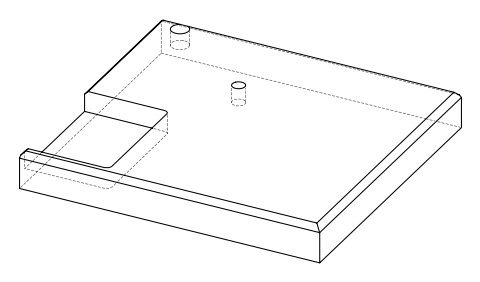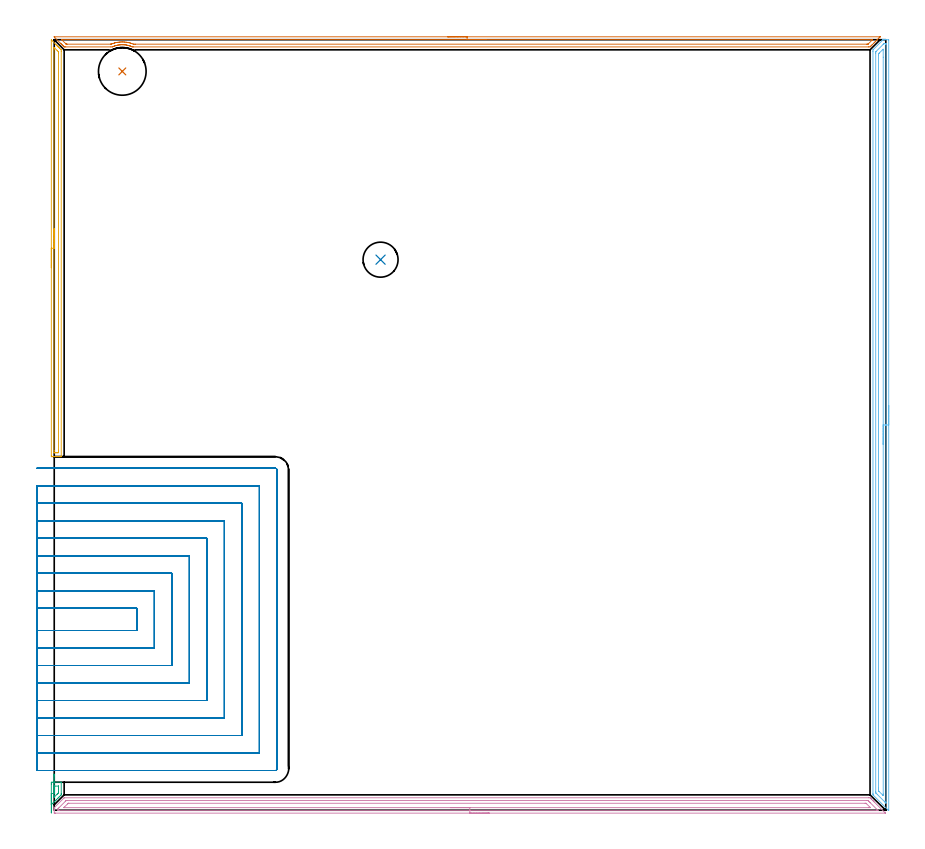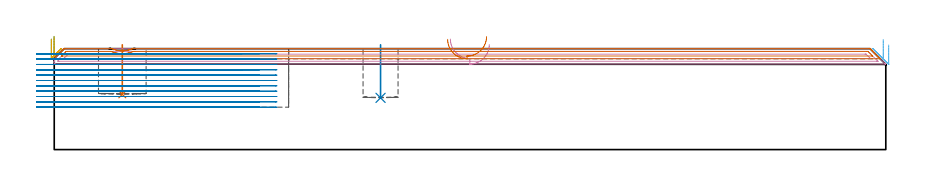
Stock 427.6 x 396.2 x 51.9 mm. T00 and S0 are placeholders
(PLAN: 8 operations, 3 tool changes, 112.8 min)
(1 INDEXABLE_INSERT_DRILL_BLIND_HOLE_FROM_SOLID | STEP1POCKET | NXT0302_020 | 0.1 min | 10929 mm3)
(2 INDEXABLE_INSERT_DRILL_BLIND_HOLE_FROM_SOLID_1 | STEP1POCKET_1 | NXT0302_007 | 0.11 min | 6373 mm3)
(3 AREA_MILL | FG_CHAMFER_SURFACE | UGT0205_001 | 0.34 min | 228 mm3)
(4 AREA_MILL_1 | FG_CHAMFER_SURFACE_1 | UGT0205_001 | 10.35 min | 13270 mm3)
(5 AREA_MILL_2 | FG_CHAMFER_SURFACE_2 | UGT0205_001 | 3.58 min | 2845 mm3)
(6 AREA_MILL_3 | FG_CHAMFER_SURFACE_3 | UGT0205_001 | 9.61 min | 12813 mm3)
(7 AREA_MILL_4 | FG_CHAMFER_SURFACE_4 | UGT0205_001 | 6.92 min | 5660 mm3)
(8 MILL_SLOT | SLOT_PARTIAL_RECTANGULAR | NXT0201_011 | Follow Part, ap 3, ae 75% | 81.78 min | 606517 mm3)
(TOOL NXT0302_020 | Index. Insert Drill 24.5mm [880-D2450L25-03] | D24.5 PA176 FL74 Z2)
(TOOL NXT0302_007 | Index. Insert Drill 18mm [880-D1800L25-05] | D18 PA176 FL90 Z2)
(TOOL UGT0205_001 | Chamfer Mill 20 x 3 x 45 deg. | D20 FL50 Z2)
(TOOL NXT0201_011 | ENDMILL 12mm [2P460-1200-NA 1630] | D12 FL38 Z6)
(OP 1 INDEXABLE_INSERT_DRILL_BLIND_HOLE_FROM_SOLID)
G17 G21 G94 G90
T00 M6
G54
G17 G0 G90 X35. Y379.9 S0 M3
G43 Z61.9 H1
G94 G81 G98 Z28.4 F250. R53.9
G80
M5
M2
(OP 2 INDEXABLE_INSERT_DRILL_BLIND_HOLE_FROM_SOLID_1)
G17 G21 G94 G90
T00 M6
G54
G17 G0 G90 X167.8 Y283.1 S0 M3
G43 Z61.9 H1
G94 G81 G98 Z26.6 F250. R53.9
G80
M5
M2
(OP 3 AREA_MILL)
G17 G21 G94 G90
T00 M6
G54
G17 G0 G90 X-1.5 Y-1.4 S1061 M3
G43 Z61.9 H0
Z56.8
G94 G1 Y-1.362 Z55.928 F250.
Y-1.248 Z55.064
Y-1.059 Z54.212
Y-0.797 Z53.38
Y-0.463 Z52.574
Y-0.06 Z51.8
Y0.408 Z51.064
Y0.94 Z50.372
Y1.529 Z49.729
Y2.172 Z49.14
Y2.864 Z48.608
Y3.6 Z48.14
Y4.374 Z47.737
Y5.18 Z47.403
Y6.012 Z47.141
Y6.864 Z46.952
Y7.728 Z46.838
Y8.6 Z46.8
Y13.388
X-1.499 Y13.907 Z46.801
X-1.494 Y14.267 Z46.802
X-1.49 Y14.39 Z46.804
X-1.138 Y14.4 Z47.155
X-0.364 Z47.935
X-0.263 Z48.036
X3.238 Z51.536
X3.519 Y14.398 Z51.817
X3.602 Y14.39 Z51.898
X3.6 Y14.349 Z51.9
Y8.584
X3.604 Y7.912 Z51.896
X3.427 Y7.727 Z51.727
X2.532 Y6.831 Z50.83
X2.036 Y6.335 Z50.335
X1.779 Y6.077 Z50.075
X1.648 Y5.947 Z49.945
X1.179 Y5.479 Z49.478
X0.904 Y5.202 Z49.2
X0.322 Y4.622 Z48.622
X0.029 Y4.327 Z48.324
X-0.564 Y3.736 Z47.736
X-0.846 Y3.452 Z47.449
X-1.36 Y2.939 Z46.939
X-1.452 Y2.851 Z46.847
X-1.493 Y2.818 Z46.804
X-1.5 Y2.851 Z46.8
Y8.6
X-0.086 Z48.214
Y11.253
X-0.085 Y11.958 Z48.215
X-0.083 Y12.138 Z48.217
X-0.079 Y12.313 Z48.221
X-0.073 Y12.39 Z48.227
X0.094 Y12.395 Z48.394
X0.354 Y12.399 Z48.654
X2.104 Z50.404
X2.158 Y12.394 Z50.458
X2.178 Y12.391 Z50.478
X2.182 Y12.32 Z50.482
X2.184 Y12.138 Z50.484
X2.186 Y11.432 Z50.486
Y10.548
Y9.663
X2.185 Y9.484 Z50.485
X2.182 Y9.132 Z50.482
X2.179 Y8.96 Z50.479
X2.102 Y8.863 Z50.402
X1.849 Y8.6 Z50.149
X1.668 Y8.418 Z49.968
X1.488 Y8.237 Z49.788
X0.082 Y6.831 Z48.382
X0.032 Y6.782 Z48.332
X0.021 Y6.773 Z48.321
X-0.025 Y6.737 Z48.275
X-0.08 Y6.702 Z48.22
X-0.083 Y6.77 Z48.217
X-0.084 Y6.831 Z48.216
X-0.086 Y7.115 Z48.214
Y7.537
Y8.6
Y9.472 Z48.252
Y10.336 Z48.366
Y11.188 Z48.555
Y12.02 Z48.817
Y12.826 Z49.151
Y13.6 Z49.554
Y14.336 Z50.023
Y15.028 Z50.554
Y15.671 Z51.143
Y16.26 Z51.786
Y16.792 Z52.478
Y17.26 Z53.214
Y17.663 Z53.988
Y17.997 Z54.794
Y18.259 Z55.626
Y18.448 Z56.478
Y18.562 Z57.343
Y18.6 Z58.214
G0 Z61.9
M5
M2
(OP 4 AREA_MILL_1)
G17 G21 G94 G90
T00 M6
G54
G17 G0 G90 X223.7 Y-1.5 S1061 M3
G43 Z61.9 H0
Z54.
G94 G1 X223.662 Z53.128 F250.
X223.548 Z52.263
X223.359 Z51.412
X223.097 Z50.58
X222.763 Z49.774
X222.36 Z49.
X221.892 Z48.264
X221.36 Z47.572
X220.771 Z46.929
X220.128 Z46.339
X219.436 Z45.808
X218.7 Z45.34
X217.926 Z44.937
X217.12 Z44.603
X216.288 Z44.341
X215.437 Z44.152
X214.572 Z44.038
X213.7 Z44.
X0.619
X0.39 Y-1.498 Z44.002
X0.003 Y-1.491 Z44.005
X0. Y-1.408 Z44.089
Y-0.19 Z45.305
Y0.489 Z45.989
Y1.13 Z46.629
X0.001 Y1.232 Z46.731
X0.01 Y1.3 Z46.796
X0.073 Y1.374 Z46.872
X5.086 Y6.386 Z51.886
X5.104 Y6.393 Z51.893
X5.182 Y6.4 Z51.9
X418.74
X419.504 Y6.395 Z51.89
X419.634 Y6.267 Z51.765
X419.789 Y6.112 Z51.609
X419.933 Y5.97 Z51.465
X420.08 Y5.821 Z51.318
X420.22 Y5.681 Z51.178
X420.373 Y5.53 Z51.025
X420.856 Y5.044 Z50.544
X421.123 Y4.778 Z50.276
X421.252 Y4.65 Z50.146
X421.611 Y4.289 Z49.789
X427.079 Y-1.177 Z44.32
X427.306 Y-1.406 Z44.093
X427.323 Y-1.423 Z44.076
X427.377 Y-1.479 Z44.02
X427.383 Y-1.495 Z44.004
X427.377 Y-1.5 Z44.
X213.7
Y-0.086 Z45.414
X2.406
X2.299 Y-0.085 Z45.415
X2.039 Y-0.08 Z45.42
X2.014 Y-0.079 Z45.421
X2.009 Y-0.062 Z45.438
X2.003 Y-0.029 Z45.471
X2.001 Y0.003 Z45.503
X2. Y0.21 Z45.71
X2.003 Y0.69 Z46.19
X2.006 Y0.79 Z46.29
X2.01 Y0.838 Z46.338
X2.035 Y0.873 Z46.373
X2.124 Y0.968 Z46.468
X2.406 Y1.256 Z46.756
X5.667 Y4.517 Z50.017
X5.98 Y4.828 Z50.328
X6.115 Y4.956 Z50.456
X6.14 Y4.978 Z50.478
X6.184 Y4.981 Z50.481
X6.282 Y4.983 Z50.483
X6.479 Y4.985 Z50.485
X6.873 Y4.986 Z50.486
X417.953 Y4.985 Z50.485
X418.346 Y4.98 Z50.48
X418.44 Y4.979 Z50.479
X418.562 Y4.876 Z50.376
X418.74 Y4.706 Z50.206
X419.24 Y4.21 Z49.71
X419.634 Y3.817 Z49.317
X423.442 Y0.008 Z45.508
X423.48 Y-0.032 Z45.468
X423.517 Y-0.076 Z45.424
X423.518 Y-0.08 Z45.42
X423.514 Y-0.082 Z45.418
X423.481 Y-0.084 Z45.416
X423.207 Y-0.086 Z45.414
X423.102
X213.7
Y1.328 Z46.828
X5.331 Y1.329 Z46.829
X5.185 Y1.33 Z46.83
X5.086 Y1.332 Z46.832
X4.974 Y1.335 Z46.835
X5.028 Y1.417 Z46.917
X5.086 Y1.485 Z46.985
X5.128 Y1.529 Z47.029
X5.169 Y1.57 Z47.07
X6.873 Y3.274 Z48.774
X6.929 Y3.33 Z48.83
X7.097 Y3.494 Z48.994
X7.16 Y3.552 Z49.052
X7.173 Y3.562 Z49.062
X7.207 Y3.566 Z49.066
X7.276 Y3.569 Z49.069
X7.522 Y3.571 Z49.071
X416.953
X417.199 Y3.569 Z49.069
X417.362 Y3.566 Z49.066
X417.417 Y3.564 Z49.064
X417.442 Y3.547 Z49.047
X417.489 Y3.505 Z49.005
X417.67 Y3.33 Z48.83
X419.43 Y1.57 Z47.07
X419.634 Y1.364 Z46.864
X419.658 Y1.332 Z46.832
X419.634 Y1.33 Z46.83
X418.985 Y1.329 Z46.829
X418.74 Y1.328 Z46.828
X213.7
X212.828 Z46.866
X211.964 Z46.98
X211.112 Z47.169
X210.28 Z47.431
X209.474 Z47.765
X208.7 Z48.168
X207.964 Z48.637
X207.272 Z49.168
X206.629 Z49.757
X206.04 Z50.401
X205.509 Z51.093
X205.04 Z51.828
X204.637 Z52.602
X204.303 Z53.408
X204.041 Z54.24
X203.852 Z55.092
X203.738 Z55.957
X203.7 Z56.828
G0 Z61.9
M5
M2
(OP 5 AREA_MILL_2)
G17 G21 G94 G90
T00 M6
G54
G17 G0 G90 X-1.5 Y278.95 S1061 M3
G43 Z61.9 H0
Z56.8
G94 G1 Y278.988 Z55.928 F250.
Y279.102 Z55.063
Y279.291 Z54.212
Y279.553 Z53.38
Y279.887 Z52.574
Y280.29 Z51.8
Y280.758 Z51.064
Y281.29 Z50.372
Y281.879 Z49.729
Y282.522 Z49.14
Y283.214 Z48.608
Y283.95 Z48.14
Y284.724 Z47.737
Y285.53 Z47.403
Y286.362 Z47.141
Y287.213 Z46.952
Y288.078 Z46.838
Y288.95 Z46.8
Y395.846
X-1.496 Y396.046 Z46.803
X-1.493 Y396.082 Z46.805
X-1.339 Y395.939 Z46.96
X-1.202 Y395.803 Z47.097
X0.701 Y393.899 Z49.
X1.05 Y393.552 Z49.346
X1.53 Y393.07 Z49.83
X1.771 Y392.83 Z50.068
X1.925 Y392.677 Z50.22
X2.074 Y392.527 Z50.371
X2.217 Y392.384 Z50.514
X2.363 Y392.239 Z50.658
X2.503 Y392.098 Z50.801
X2.662 Y391.939 Z50.96
X2.8 Y391.802 Z51.096
X3.238 Y391.364 Z51.534
X3.551 Y391.047 Z51.851
X3.593 Y391.001 Z51.893
X3.6 Y390.155 Z51.9
Y181.946
X3.605 Y181.81 Z51.895
X3.481 Y181.802 Z51.773
X3.358 Y181.8 Z51.657
X2.654 Z50.953
X2.071 Z50.371
X1.488 Z49.783
X1.196 Z49.492
X0.612 Z48.909
X0.32 Z48.618
X-0.263 Z48.032
X-0.846 Z47.449
X-1.138 Y181.801 Z47.158
X-1.357 Y181.804 Z46.939
X-1.492 Y181.81 Z46.804
X-1.496 Y182.029 Z46.801
X-1.5 Y182.395 Z46.8
Y288.95
X-0.086 Z48.214
Y391.047
X-0.085 Y391.757 Z48.215
X-0.083 Y391.939 Z48.217
X-0.079 Y392.141 Z48.221
X-0.073 Y392.211 Z48.227
X-0.025 Y392.167 Z48.275
X0.21 Y391.939 Z48.51
X1.488 Y390.662 Z49.788
X1.99 Y390.155 Z50.29
X2.163 Y389.975 Z50.463
X2.179 Y389.93 Z50.479
X2.181 Y389.888 Z50.481
X2.184 Y389.799 Z50.484
X2.185 Y389.444 Z50.485
X2.186 Y389.264 Z50.486
Y185.07
X2.185 Y184.359 Z50.485
X2.183 Y184.178 Z50.483
X2.179 Y183.832 Z50.479
X1.849 Y183.809 Z50.149
X1.488 Y183.804 Z49.788
X0.983 Y183.8 Z49.283
X0.612 Z48.912
X0.108 Z48.408
X-0.033 Y183.803 Z48.267
X-0.058 Y183.806 Z48.242
X-0.079 Y183.81 Z48.221
X-0.08 Y183.841 Z48.22
X-0.084 Y183.996 Z48.216
X-0.085 Y184.178 Z48.215
X-0.086 Y184.889 Z48.214
Y288.95
Y289.822 Z48.252
Y290.686 Z48.366
Y291.538 Z48.555
Y292.37 Z48.817
Y293.176 Z49.151
Y293.95 Z49.554
Y294.686 Z50.023
Y295.378 Z50.554
Y296.021 Z51.143
Y296.61 Z51.786
Y297.141 Z52.478
Y297.61 Z53.214
Y298.013 Z53.988
Y298.347 Z54.794
Y298.609 Z55.626
Y298.798 Z56.478
Y298.912 Z57.343
Y298.95 Z58.214
G0 Z61.9
M5
M2
(OP 6 AREA_MILL_3)
G17 G21 G94 G90
T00 M6
G54
G17 G0 G90 X429.1 Y208.102 S1061 M3
G43 Z61.9 H0
Z53.8
G94 G1 Y208.064 Z52.929 F250.
Y207.95 Z52.064
Y207.762 Z51.212
Y207.499 Z50.38
Y207.165 Z49.574
Y206.763 Z48.8
Y206.294 Z48.064
Y205.763 Z47.372
Y205.173 Z46.729
Y204.53 Z46.14
Y203.838 Z45.609
Y203.102 Z45.14
Y202.328 Z44.737
Y201.522 Z44.403
Y200.69 Z44.141
Y199.839 Z43.952
Y198.974 Z43.838
Y198.102 Z43.8
Y0.078
X429.097 Y0.005 Z43.797
X429.079 Y0. Z43.815
X428.937 Z43.953
X428.897 Y0.01 Z43.993
X428.854 Y0.042 Z44.037
X428.725 Y0.174 Z44.173
X421.13 Y7.77 Z51.769
X421.06 Y7.842 Z51.839
X421.005 Y7.905 Z51.891
X421. Y8.662 Z51.9
Y390.217
X421.006 Y390.995 Z51.891
X421.062 Y391.062 Z51.838
X426.055 Y396.056 Z46.843
X426.112 Y396.115 Z46.782
X426.198 Y396.19 Z46.693
X426.279 Y396.199 Z46.612
X426.724 Y396.2 Z46.176
X427.015 Z45.884
X427.706 Z45.189
X428.937 Z43.96
X429.091 Y396.198 Z43.805
X429.1 Y395.769 Z43.8
Y198.102
X427.686 Z45.214
X427.685 Y4.195 Z45.215
X427.681 Y3.781 Z45.219
X427.679 Y3.694 Z45.221
X427.622 Y3.74 Z45.278
X427.548 Y3.81 Z45.352
X427.155 Y4.195 Z45.745
X423.279 Y8.071 Z49.621
X422.688 Y8.663 Z50.212
X422.489 Y8.869 Z50.411
X422.421 Y8.941 Z50.479
X422.419 Y8.991 Z50.481
X422.417 Y9.1 Z50.483
X422.414 Y9.536 Z50.486
X422.415 Y389.324 Z50.485
X422.421 Y389.76 Z50.479
X422.429 Y389.967 Z50.471
X422.533 Y390.077 Z50.367
X422.668 Y390.217 Z50.232
X426.242 Y393.792 Z46.658
X426.536 Y394.079 Z46.364
X426.632 Y394.17 Z46.268
X426.671 Y394.19 Z46.229
X426.72 Y394.194 Z46.18
X426.821 Y394.197 Z46.079
X427.303 Y394.199 Z45.597
X427.554 Y394.194 Z45.346
X427.669 Y394.19 Z45.231
X427.679 Y394.184 Z45.221
X427.681 Y394.165 Z45.219
X427.684 Y394.115 Z45.216
X427.685 Y394.014 Z45.215
X427.686 Y393.813 Z45.214
Y198.102
X426.271 Z46.629
Y8.325
X426.269 Y7.77 Z46.631
X426.267 Y7.609 Z46.633
X426.265 Y7.551 Z46.635
X426.032 Y7.77 Z46.868
X424.242 Y9.557 Z48.658
X424.164 Y9.635 Z48.736
X423.963 Y9.84 Z48.937
X423.864 Y9.944 Z49.036
X423.841 Y9.97 Z49.059
X423.836 Y10.016 Z49.064
X423.833 Y10.112 Z49.067
X423.83 Y10.45 Z49.07
X423.829 Y10.789 Z49.071
Y11.344
Y388.43
X423.83 Y388.768 Z49.07
X423.833 Y388.882 Z49.067
X423.835 Y388.919 Z49.065
X423.85 Y388.939 Z49.05
X423.89 Y388.984 Z49.01
X424.164 Y389.265 Z48.736
X424.194 Y389.295 Z48.706
X426.011 Y391.111 Z46.889
X426.12 Y391.21 Z46.78
X426.265 Y391.339 Z46.635
X426.269 Y391.111 Z46.631
X426.27 Y390.963 Z46.63
X426.271 Y387.216 Z46.629
Y198.102
Y197.231 Z46.667
Y196.366 Z46.78
Y195.514 Z46.969
Y194.682 Z47.232
Y193.876 Z47.565
Y193.102 Z47.968
Y192.367 Z48.437
Y191.674 Z48.968
Y191.031 Z49.557
Y190.442 Z50.201
Y189.911 Z50.893
Y189.442 Z51.629
Y189.039 Z52.402
Y188.705 Z53.208
Y188.443 Z54.04
Y188.254 Z54.892
Y188.14 Z55.757
Y188.102 Z56.629
G0 Z61.9
M5
M2
(OP 7 AREA_MILL_4)
G17 G21 G94 G90
T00 M6
G54
G17 G0 G90 X202.303 Y397.7 S1061 M3
G43 Z61.9 H0
Z56.7
G94 G1 X202.341 Z55.829 F250.
X202.455 Z54.964
X202.644 Z54.112
X202.906 Z53.28
X203.24 Z52.474
X203.643 Z51.7
X204.112 Z50.965
X204.643 Z50.272
X205.232 Z49.629
X205.875 Z49.04
X206.568 Z48.509
X207.303 Z48.04
X208.077 Z47.637
X208.883 Z47.303
X209.715 Z47.041
X210.567 Z46.852
X211.432 Z46.738
X212.303 Z46.7
X424.675 Y397.699 Z46.699
X424.683 Y397.695 Z46.704
X424.675 Y397.677 Z46.721
X424.603 Y397.602 Z46.796
X424.067 Y397.067 Z47.333
X423.858 Y396.856 Z47.54
X423.233 Y396.232 Z48.167
X423.185 Y396.185 Z48.214
X422.98 Y395.978 Z48.418
X422.398 Y395.398 Z49.002
X422.292 Y395.291 Z49.108
X422.102 Y395.1 Z49.296
X421.563 Y394.563 Z49.837
X421.224 Y394.222 Z50.174
X420.728 Y393.728 Z50.672
X420.505 Y393.504 Z50.894
X420.346 Y393.344 Z51.051
X420.191 Y393.189 Z51.208
X420.058 Y393.057 Z51.341
X419.907 Y392.905 Z51.491
X419.611 Y392.612 Z51.786
X419.502 Y392.505 Z51.891
X418.717 Y392.5 Z51.9
X40.738
X40.185 Y392.499 Z51.882
X40.005 Y392.576 Z51.819
X39.953 Y392.598 Z51.8
X39.845 Y392.643 Z51.755
X39.559 Y392.762 Z51.637
X39.156 Y392.917 Z51.483
X39.111 Y392.933 Z51.465
X38.951 Y392.986 Z51.408
X38.764 Y393.051 Z51.345
X38.576 Y393.112 Z51.287
X38.415 Y393.164 Z51.236
X38.289 Y393.197 Z51.203
X38.218 Y393.216 Z51.184
X37.864 Y393.302 Z51.096
X37.773 Y393.325 Z51.073
X37.325 Y393.42 Z50.977
X37.164 Y393.447 Z50.948
X36.879 Y393.498 Z50.899
X36.432 Y393.56 Z50.837
X36.27 Y393.576 Z50.82
X35.986 Y393.605 Z50.792
X35.61 Y393.627 Z50.767
X35.539 Y393.631 Z50.762
X35.429 Y393.632 Z50.756
X35.377 Y393.633 Z50.755
X35.261 Y393.64 Z50.757
X35.095 Y393.644 Z50.753
X34.979 Y393.642
X34.959 Z50.754
X34.646 Y393.637 Z50.757
X34.483 Y393.628 Z50.764
X34.22 Y393.618 Z50.78
X34.2 Y393.617 Z50.782
X34.068 Y393.606 Z50.793
X33.753 Y393.58 Z50.819
X33.51 Y393.55 Z50.849
X33.306 Y393.526 Z50.874
X32.86 Y393.455 Z50.944
X32.741 Y393.432 Z50.967
X32.413 Y393.367 Z51.032
X31.967 Y393.263 Z51.135
X31.577 Y393.16 Z51.238
X31.356 Y393.087 Z51.308
X31.146 Y393.021 Z51.377
X31.074 Y392.998 Z51.4
X30.626 Y392.836 Z51.562
X30.181 Y392.659 Z51.741
X30.081 Y392.615 Z51.785
X30.015 Y392.586 Z51.813
X29.833 Y392.503 Z51.888
X29.122 Y392.5 Z51.9
X5.889
X5.175 Y392.504 Z51.893
X5.098 Y392.505 Z51.891
X4.996 Y392.605 Z51.792
X4.693 Y392.905 Z51.491
X4.549 Y393.05 Z51.347
X4.404 Y393.196 Z51.202
X4.254 Y393.344 Z51.051
X4.102 Y393.497 Z50.9
X3.972 Y393.627 Z50.771
X3.815 Y393.783 Z50.612
X3.655 Y393.944 Z50.454
X3.541 Y394.058 Z50.339
X3.376 Y394.222 Z50.173
X3.208 Y394.391 Z50.007
X0.078 Y397.523 Z46.877
X-0.075 Y397.687 Z46.702
X0.018 Y397.699 Z46.7
X212.303 Y397.7
Y396.285 Z48.115
X420.505
X420.64
X420.759 Y396.281 Z48.119
X420.811 Y396.279 Z48.121
Y396.272 Z48.128
X420.735 Y396.191 Z48.209
X420.604 Y396.055 Z48.345
X420.505 Y395.954 Z48.446
X418.717 Y394.169 Z50.231
X418.519 Y393.978 Z50.422
X418.472 Y393.933 Z50.467
X418.393 Y393.921 Z50.479
X418.204 Y393.919 Z50.481
X417.824 Y393.915 Z50.485
X41.632
X41.497
X40.738 Y393.921 Z50.479
X40.512 Y394.005 Z50.395
X39.845 Y394.247 Z50.153
X39.139 Y394.476 Z49.924
X38.951 Y394.527 Z49.873
X38.424 Y394.661 Z49.739
X38.058 Y394.74 Z49.66
X37.956 Y394.761 Z49.639
X37.164 Y394.894 Z49.506
X36.887 Y394.933 Z49.467
X36.27 Y394.999 Z49.401
X35.9 Y395.025 Z49.375
X35.377 Y395.047 Z49.353
X34.979 Y395.052 Z49.348
X34.483 Y395.043 Z49.357
X34.113 Y395.024 Z49.376
X33.59 Y394.984 Z49.416
X33.293 Y394.952 Z49.448
X32.696 Y394.872 Z49.528
X32.511 Y394.842 Z49.558
X31.803 Y394.712 Z49.688
X31.76 Y394.703 Z49.697
X31.575 Y394.661 Z49.739
X31.044 Y394.529 Z49.871
X30.984 Y394.513 Z49.887
X30.909 Y394.49 Z49.91
X30.366 Y394.317 Z50.083
X30.015 Y394.197 Z50.203
X29.707 Y394.086 Z50.314
X29.461 Y393.995 Z50.405
X29.304 Y393.938 Z50.462
X29.261 Y393.924 Z50.476
X29.216 Y393.92 Z50.48
X29.122 Y393.916 Z50.484
X28.988 Y393.915 Z50.485
X6.648
X6.269 Y393.919 Z50.481
X6.176 Y393.921 Z50.479
X6.129 Y393.933 Z50.467
X6.065 Y393.993 Z50.407
X5.889 Y394.163 Z50.237
X4.102 Y395.949 Z48.451
X3.851 Y396.203 Z48.197
X3.803 Y396.256 Z48.144
X3.786 Y396.276 Z48.124
X3.792 Y396.278 Z48.122
X3.852 Y396.281 Z48.119
X4.102 Y396.284 Z48.116
X4.236 Y396.285 Z48.115
X212.303
X213.175 Z48.153
X214.04 Z48.266
X214.891 Z48.455
X215.723 Z48.718
X216.529 Z49.051
X217.303 Z49.454
X218.039 Z49.923
X218.731 Z50.454
X219.374 Z51.043
X219.964 Z51.687
X220.495 Z52.379
X220.964 Z53.115
X221.366 Z53.888
X221.7 Z54.694
X221.963 Z55.526
X222.151 Z56.378
X222.265 Z57.243
X222.303 Z58.115
G0 Z61.9
M5
M2
(OP 8 MILL_SLOT)
G17 G21 G94 G90
T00 M6
G54
G17 G0 G90 X-9. Y92.4 S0 M3
G43 Z62.023 H1
Z49.275
G94 G1 X-6. F250.
X42.5 F500.
Y103.8
X-6.
X-9. F250.
Y83.4
X-6.
X51.5 F500.
Y112.8
X-6.
X-9. F250.
Y74.4
X-6.
X60.5 F500.
Y121.8
X-6.
X-9. F250.
Y65.4
X-6.
X69.5 F500.
Y130.8
X-6.
X-9. F250.
Y56.4
X-6.
X78.5 F500.
Y139.8
X-6.
X-9. F250.
Y47.4
X-6.
X87.5 F500.
Y148.8
X-6.
X-9. F250.
Y38.4
X-6.
X96.5 F500.
Y157.8
X-6.
X-9. F250.
Y29.4
X-6.
X105.5 F500.
Y166.8
X-6.
X-9. F250.
Y20.4
X-6.
X113.7 F500.
G3 X114.5 Y21.2 R0.8
G1 Y175.
G3 X113.7 Y175.8 R0.8
G1 X-6.
X-9. F250.
G0 Y92.4 Z46.528
G1 X-6.
X42.5 F500.
Y103.8
X-6.
X-9. F250.
Y83.4
X-6.
X51.5 F500.
Y112.8
X-6.
X-9. F250.
Y74.4
X-6.
X60.5 F500.
Y121.8
X-6.
X-9. F250.
Y65.4
X-6.
X69.5 F500.
Y130.8
X-6.
X-9. F250.
Y56.4
X-6.
X78.5 F500.
Y139.8
X-6.
X-9. F250.
Y47.4
X-6.
X87.5 F500.
Y148.8
X-6.
X-9. F250.
Y38.4
X-6.
X96.5 F500.
Y157.8
X-6.
X-9. F250.
Y29.4
X-6.
X105.5 F500.
Y166.8
X-6.
X-9. F250.
Y20.4
X-6.
X113.7 F500.
G3 X114.5 Y21.2 R0.8
G1 Y175.
G3 X113.7 Y175.8 R0.8
G1 X-6.
X-9. F250.
G0 Y92.4 Z43.78
G1 X-6.
X42.5 F500.
Y103.8
X-6.
X-9. F250.
Y83.4
X-6.
X51.5 F500.
Y112.8
X-6.
X-9. F250.
Y74.4
X-6.
X60.5 F500.
Y121.8
X-6.
X-9. F250.
Y65.4
X-6.
X69.5 F500.
Y130.8
X-6.
X-9. F250.
Y56.4
X-6.
X78.5 F500.
Y139.8
X-6.
X-9. F250.
Y47.4
X-6.
X87.5 F500.
Y148.8
X-6.
X-9. F250.
Y38.4
X-6.
X96.5 F500.
Y157.8
X-6.
X-9. F250.
Y29.4
X-6.
X105.5 F500.
Y166.8
X-6.
X-9. F250.
Y20.4
X-6.
X113.7 F500.
G3 X114.5 Y21.2 R0.8
G1 Y175.
G3 X113.7 Y175.8 R0.8
G1 X-6.
X-9. F250.
G0 Y92.4 Z41.033
G1 X-6.
X42.5 F500.
Y103.8
X-6.
X-9. F250.
Y83.4
X-6.
X51.5 F500.
Y112.8
X-6.
X-9. F250.
Y74.4
X-6.
X60.5 F500.
Y121.8
X-6.
X-9. F250.
Y65.4
X-6.
X69.5 F500.
Y130.8
X-6.
X-9. F250.
Y56.4
X-6.
X78.5 F500.
Y139.8
X-6.
X-9. F250.
Y47.4
X-6.
X87.5 F500.
Y148.8
X-6.
X-9. F250.
Y38.4
X-6.
X96.5 F500.
Y157.8
X-6.
X-9. F250.
Y29.4
X-6.
X105.5 F500.
Y166.8
X-6.
X-9. F250.
Y20.4
X-6.
X113.7 F500.
G3 X114.5 Y21.2 R0.8
G1 Y175.
G3 X113.7 Y175.8 R0.8
G1 X-6.
X-9. F250.
G0 Y92.4 Z38.285
G1 X-6.
X42.5 F500.
Y103.8
X-6.
X-9. F250.
Y83.4
X-6.
X51.5 F500.
Y112.8
X-6.
X-9. F250.
Y74.4
X-6.
X60.5 F500.
Y121.8
X-6.
X-9. F250.
Y65.4
X-6.
X69.5 F500.
Y130.8
X-6.
X-9. F250.
Y56.4
X-6.
X78.5 F500.
Y139.8
X-6.
X-9. F250.
Y47.4
X-6.
X87.5 F500.
Y148.8
X-6.
X-9. F250.
Y38.4
X-6.
X96.5 F500.
Y157.8
X-6.
X-9. F250.
Y29.4
X-6.
X105.5 F500.
Y166.8
X-6.
X-9. F250.
Y20.4
X-6.
X113.7 F500.
G3 X114.5 Y21.2 R0.8
G1 Y175.
G3 X113.7 Y175.8 R0.8
G1 X-6.
X-9. F250.
G0 Y92.4 Z35.538
G1 X-6.
X42.5 F500.
Y103.8
X-6.
X-9. F250.
Y83.4
X-6.
X51.5 F500.
Y112.8
X-6.
X-9. F250.
Y74.4
X-6.
X60.5 F500.
Y121.8
X-6.
X-9. F250.
Y65.4
X-6.
X69.5 F500.
Y130.8
X-6.
X-9. F250.
Y56.4
X-6.
X78.5 F500.
Y139.8
X-6.
X-9. F250.
Y47.4
X-6.
X87.5 F500.
Y148.8
X-6.
X-9. F250.
Y38.4
X-6.
X96.5 F500.
Y157.8
X-6.
X-9. F250.
Y29.4
X-6.
X105.5 F500.
Y166.8
X-6.
X-9. F250.
Y20.4
X-6.
X113.7 F500.
G3 X114.5 Y21.2 R0.8
G1 Y175.
G3 X113.7 Y175.8 R0.8
G1 X-6.
X-9. F250.
G0 Y92.4 Z32.79
G1 X-6.
X42.5 F500.
Y103.8
X-6.
X-9. F250.
Y83.4
X-6.
X51.5 F500.
Y112.8
X-6.
X-9. F250.
Y74.4
X-6.
X60.5 F500.
Y121.8
X-6.
X-9. F250.
Y65.4
X-6.
X69.5 F500.
Y130.8
X-6.
X-9. F250.
Y56.4
X-6.
X78.5 F500.
Y139.8
X-6.
X-9. F250.
Y47.4
X-6.
X87.5 F500.
Y148.8
X-6.
X-9. F250.
Y38.4
X-6.
X96.5 F500.
Y157.8
X-6.
X-9. F250.
Y29.4
X-6.
X105.5 F500.
Y166.8
X-6.
X-9. F250.
Y20.4
X-6.
X113.7 F500.
G3 X114.5 Y21.2 R0.8
G1 Y175.
G3 X113.7 Y175.8 R0.8
G1 X-6.
X-9. F250.
G0 Y92.4 Z30.043
G1 X-6.
X42.5 F500.
Y103.8
X-6.
X-9. F250.
Y83.4
X-6.
X51.5 F500.
Y112.8
X-6.
X-9. F250.
Y74.4
X-6.
X60.5 F500.
Y121.8
X-6.
X-9. F250.
Y65.4
X-6.
X69.5 F500.
Y130.8
X-6.
X-9. F250.
Y56.4
X-6.
X78.5 F500.
Y139.8
X-6.
X-9. F250.
Y47.4
X-6.
X87.5 F500.
Y148.8
X-6.
X-9. F250.
Y38.4
X-6.
X96.5 F500.
Y157.8
X-6.
X-9. F250.
Y29.4
X-6.
X105.5 F500.
Y166.8
X-6.
X-9. F250.
Y20.4
X-6.
X113.7 F500.
G3 X114.5 Y21.2 R0.8
G1 Y175.
G3 X113.7 Y175.8 R0.8
G1 X-6.
X-9. F250.
G0 Y92.4 Z27.295
G1 X-6.
X42.5 F500.
Y103.8
X-6.
X-9. F250.
Y83.4
X-6.
X51.5 F500.
Y112.8
X-6.
X-9. F250.
Y74.4
X-6.
X60.5 F500.
Y121.8
X-6.
X-9. F250.
Y65.4
X-6.
X69.5 F500.
Y130.8
X-6.
X-9. F250.
Y56.4
X-6.
X78.5 F500.
Y139.8
X-6.
X-9. F250.
Y47.4
X-6.
X87.5 F500.
Y148.8
X-6.
X-9. F250.
Y38.4
X-6.
X96.5 F500.
Y157.8
X-6.
X-9. F250.
Y29.4
X-6.
X105.5 F500.
Y166.8
X-6.
X-9. F250.
Y20.4
X-6.
X113.7 F500.
G3 X114.5 Y21.2 R0.8
G1 Y175.
G3 X113.7 Y175.8 R0.8
G1 X-6.
X-9. F250.
G0 Y92.4 Z24.548
G1 X-6.
X42.5 F500.
Y103.8
X-6.
X-9. F250.
Y83.4
X-6.
X51.5 F500.
Y112.8
X-6.
X-9. F250.
Y74.4
X-6.
X60.5 F500.
Y121.8
X-6.
X-9. F250.
Y65.4
X-6.
X69.5 F500.
Y130.8
X-6.
X-9. F250.
Y56.4
X-6.
X78.5 F500.
Y139.8
X-6.
X-9. F250.
Y47.4
X-6.
X87.5 F500.
Y148.8
X-6.
X-9. F250.
Y38.4
X-6.
X96.5 F500.
Y157.8
X-6.
X-9. F250.
Y29.4
X-6.
X105.5 F500.
Y166.8
X-6.
X-9. F250.
Y20.4
X-6.
X113.7 F500.
G3 X114.5 Y21.2 R0.8
G1 Y175.
G3 X113.7 Y175.8 R0.8
G1 X-6.
X-9. F250.
G0 Y92.4 Z21.8
G1 X-6.
X42.5 F500.
Y103.8
X-6.
X-9. F250.
Y83.4
X-6.
X51.5 F500.
Y112.8
X-6.
X-9. F250.
Y74.4
X-6.
X60.5 F500.
Y121.8
X-6.
X-9. F250.
Y65.4
X-6.
X69.5 F500.
Y130.8
X-6.
X-9. F250.
Y56.4
X-6.
X78.5 F500.
Y139.8
X-6.
X-9. F250.
Y47.4
X-6.
X87.5 F500.
Y148.8
X-6.
X-9. F250.
Y38.4
X-6.
X96.5 F500.
Y157.8
X-6.
X-9. F250.
Y29.4
X-6.
X105.5 F500.
Y166.8
X-6.
X-9. F250.
Y20.4
X-6.
X113.7 F500.
G3 X114.5 Y21.2 R0.8
G1 Y175.
G3 X113.7 Y175.8 R0.8
G1 X-6.
X-9. F250.
G0 Z62.023
M5
M2
